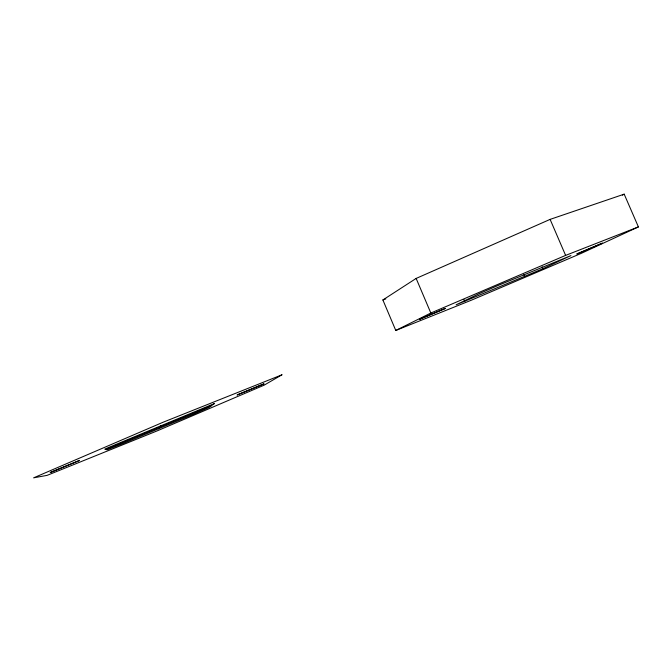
<?xml version="1.0" encoding="UTF-8"?>
<svg xmlns="http://www.w3.org/2000/svg" width="672" height="672" viewBox="0 0 672 672"><rect width="100%" height="100%" fill="white"/><g stroke="black" fill="none" stroke-linecap="round" stroke-linejoin="round"><path stroke-width="1.01" d="M158.584 428.744L160.919 425.376M382.88 299.964L416.144 278.426L550.116 219.383L624.187 194.158L638.4 226.909L581.171 253.403L471.106 300.308L395.774 330.456L382.88 299.964L385.812 298.897M622.373 195.149L624.187 194.158M395.774 330.456L430.836 313.026L565.622 255.394L638.4 226.909M542.951 268.708L570.948 255.587L498.784 285.172L478.85 293.815L456.128 304.794L542.951 268.708L542.144 266.818M105.966 449.467L211.487 405.644M550.116 219.383L565.622 255.394M523.9 274.672L524.723 276.604M463.991 299.611L464.797 301.501M416.144 278.426L430.836 313.026M50.291 472.5L79.481 460.463L50.291 472.5M576.962 253.94L602.372 243.172L576.962 253.94M214.292 403.628L208.942 407.476L193.452 414.263L123.161 443.47L107.117 449.795L104.723 449.106L214.292 403.628M281.921 374.816L264.138 385.165L157.097 430.903L47.124 475.356L33.6 477.842L163.103 422.234L281.921 374.816M420.008 319.049L419.454 319.351L445.393 308.431L420.008 319.049M237.896 394.59L237.073 395.018L264.054 383.813L237.896 394.59"/></g></svg>
